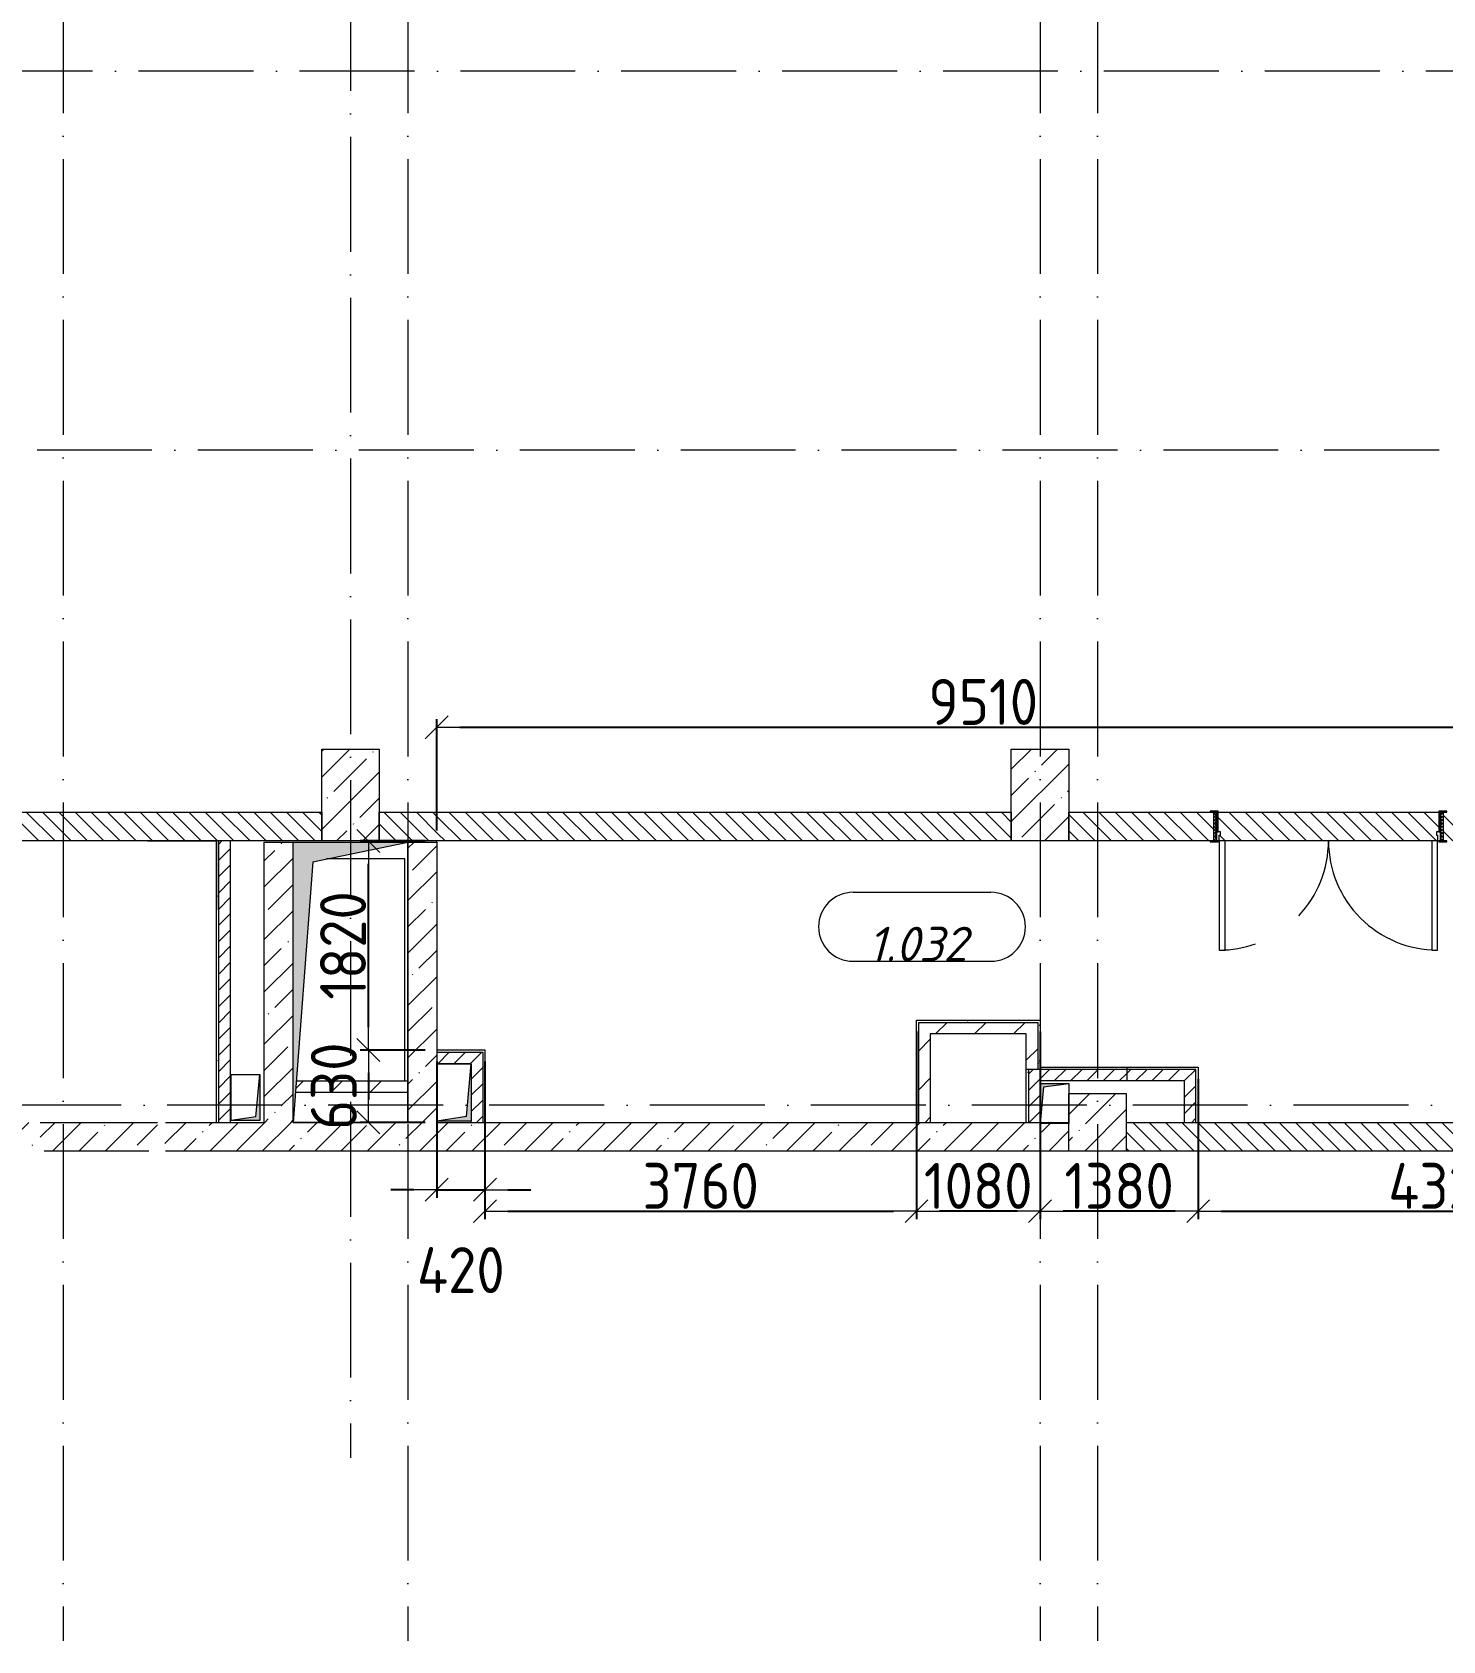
# Model space of a CAD drawing. Header units: millimetres. Extents: x 209 to 1046824, y -248937 to 510758.
# Drawn here: x 573993 to 586268, y 67210 to 81213 of the extents above; entities that cross this region are included whole.
import ezdxf

# ---------------------------------------------------------------- set-up
doc = ezdxf.new("R2010")
doc.units = ezdxf.units.MM
doc.linetypes.add('50_200_ШТРИХ_1Т_ш5_п1_п1_', pattern=[1400, 1000, -200, 0, -200])
doc.linetypes.add('IMPORT-Разомкнутая', pattern=[211666.660309, 126999.998093, -84666.662216])
for name, color, linetype, lineweight, true_color in [('A-AREA-IDEN-1', 7, 'Continuous', 9, 0xaaaaaa), ('I-WALL-2', 7, 'Continuous', 5, 0xff7d7d), ('M-EQPM-1', 7, 'Continuous', 9, 0xaaaaaa), ('M-EQPM-2', 7, 'Continuous', 9, 0xe2e2e2), ('Оси-3', 7, '50_200_ШТРИХ_1Т_ш5_п1_п1_', 9, 0xaaaaaa)]:
    doc.layers.add(name, color=color, linetype=linetype, lineweight=lineweight, true_color=true_color)
for name, color, linetype, lineweight in [('A-CLNG', 7, 'Continuous', 9), ('A-DETL-1', 7, 'IMPORT-Разомкнутая', 5), ('A-DETL-5', 7, '50_200_ШТРИХ_1Т_ш5_п1_п1_', 5), ('A-DOOR', 7, 'Continuous', 9), ('A-DOOR-1', 7, 'Continuous', 5), ('A-DOOR-FRAM', 7, 'Continuous', 9), ('A-DOOR-FRAM-1', 7, 'Continuous', 5), ('A-FLOR', 7, 'Continuous', 9), ('A-WALL', 7, 'Continuous', 5), ('A-WALL-FNSH-1', 7, 'Continuous', 5), ('I-WALL', 7, 'Continuous', 5), ('S-COLS', 7, 'Continuous', 9), ('S-COLS-1', 7, 'Continuous', 5), ('Размеры', 7, 'Continuous', 15)]:
    doc.layers.add(name, color=color, linetype=linetype, lineweight=lineweight)
doc.styles.add('ISOCPEUR_I', font='isocpeui.ttf', dxfattribs={"height": 300})
doc.styles.add('СПДС', font='isocpeur.ttf', dxfattribs={"width": 0.9})
doc.dimstyles.new('Больше Размера А3', dxfattribs={"dimtxt": 400, "dimasz": 200, "dimexe": 70, "dimexo": 100, "dimgap": 20, "dimtad": 1, "dimdec": 0, "dimrnd": 10, "dimzin": 0, "dimdsep": 46, "dimtxsty": 'СПДС', "dimblk": 'ARROWHEAD_6', "dimcen": 1, "dimclrd": 256, "dimclre": 256, "dimclrt": 256, "dimazin": 0, "dimtfac": 1, "dimtdec": 0, "dimtmove": 2, "dimatfit": 3, "dimfxl": 1, "dimtolj": 1, "dimtzin": 0, "dimarcsym": 0})
pattern_1 = [(45, (519762.86, 4292.3), (-228.0985, 228.0985), []), (45, (519990.96, 4292.3), (-228.0985, 228.0985), [403.225, -80.645, 6.706, -73.939])]
pattern_2 = [(135, (519762.86, 4292.29), (-70.71068, -70.71068), [])]
pattern_3 = [(45, (519762.86, 4292.29), (-70.71068, 70.71068), [])]
pattern_4 = [(0, (519762.86, 4292.29), (406.4, 101.6), [6.706, -298.094, 6.706, -298.094, -1625.6]), (0, (519762.86, 4292.29), (406.4, 101.6), [-609.6, 6.706, -602.894, 6.706, -298.094, -711.2]), (0, (519762.86, 4292.29), (406.4, 101.6), [-1524, 6.706, -196.494, 6.706, -501.294]), (120, (519915.26, 4343.09), (-291.18818, 301.15272), [6.706, -298.094, 6.706, -298.094, -1625.6]), (120, (519915.26, 4343.09), (-291.18818, 301.15272), [-609.6, 6.706, -602.894, 6.706, -298.094, -711.2]), (120, (519915.26, 4343.09), (-291.18818, 301.15272), [-1524, 6.706, -196.494, 6.706, -501.294]), (240, (519966.06, 4546.29), (-115.21182, -402.75272), [6.706, -298.094, 6.706, -298.094, -1625.6]), (240, (519966.06, 4546.29), (-115.21182, -402.75272), [-609.6, 6.706, -602.894, 6.706, -298.094, -711.2]), (240, (519966.06, 4546.29), (-115.21182, -402.75272), [-1524, 6.706, -196.494, 6.706, -501.294])]
pattern_5 = [(45, (519762.86, 4292.29), (-169.7056, 169.7056), [])]

# ---------------------------------------------------------------- blocks, each defined once
blk = doc.blocks.new('110_Дверь_СКБ_2Ст - СОШ_Д-22_1_Дв_2000x2100h_Физкультурный зал_ Зал для хореографии_ Снарядная_ Инвентарная_EI30-25959547-АИ_План потолка_1 этаж')
at = {"layer": 'A-DOOR-FRAM-1'}
h = blk.add_hatch(dxfattribs=at)
h.set_pattern_fill('FP_109', color=256, style=0, pattern_type=2)
h.set_pattern_definition([(45, (-821.384, 189.685), (-14.1421, 14.1421), []), (135, (-821.384, 189.685), (-14.1421, -14.1421), [])])
h.paths.add_polyline_path([(-987.5, 125), (-987.5, -125), (-962.5, -125), (-962.5, 125)])
h = blk.add_hatch(dxfattribs=at)
h.set_pattern_fill('FP_110', color=256, style=0, pattern_type=2)
h.set_pattern_definition([(135, (1301.41, 189.685), (-14.1421, -14.1421), []), (225, (1301.41, 189.685), (14.1421, -14.1421), [])])
h.paths.add_polyline_path([(987.5, 125), (987.5, -125), (1012.5, -125), (1012.5, 125)])
at = {"layer": 'A-DOOR'}
for p, q in [((-937.5, 1075), (-937.5, 125)), ((-887.5, 1075), (-937.5, 1075)), ((-887.5, 125), (-887.5, 1075)), ((962.5, 1075), (912.5, 1075)), ((912.5, 1075), (912.5, 125)), ((962.5, 125), (962.5, 1075)), ((-937.5, 125), (-887.5, 125)), ((912.5, 125), (962.5, 125))]:
    blk.add_line(p, q, dxfattribs=at)
at = {"layer": 'A-DOOR-1'}
for centre, start, end in [((-937.5, 125), 360, 90), ((962.5, 125), 90, 109.43525), ((962.5, 125), 136.72696, 180)]:
    blk.add_arc(centre, 950, start, end, dxfattribs=at)
at = {"layer": 'A-DOOR-FRAM'}
for p, q in [((-947.5, 133), (-1017.5, 133)), ((-1017.5, 133), (-1017.5, 125)), ((-1017.5, 125), (-947.5, 125)), ((-962.5, 125), (-987.5, 125)), ((-987.5, 125), (-987.5, -125)), ((-937.5, 125), (-962.5, 125)), ((-962.5, 125), (-962.5, 45)), ((-962.5, -125), (-962.5, 125)), ((-962.5, 45), (-927.5, 45)), ((-947.5, 45), (-962.5, 45)), ((-962.5, 45), (-962.5, -125)), ((-947.5, 125), (-947.5, 133)), ((-947.5, -125), (-947.5, 45)), ((-937.5, 75), (-937.5, 125)), ((-927.5, 75), (-937.5, 75)), ((-927.5, 45), (-927.5, 75)), ((962.5, 75), (952.5, 75)), ((952.5, 75), (952.5, 45)), ((952.5, 45), (987.5, 45)), ((962.5, 125), (962.5, 75)), ((987.5, 125), (962.5, 125)), ((1042.5, 133), (972.5, 133)), ((972.5, 133), (972.5, 125)), ((972.5, 125), (1042.5, 125)), ((987.5, 45), (972.5, 45)), ((972.5, 45), (972.5, -125)), ((987.5, 45), (987.5, 125)), ((1012.5, 125), (987.5, 125)), ((987.5, 125), (987.5, -125)), ((987.5, -125), (987.5, 45)), ((1012.5, -125), (1012.5, 125)), ((1042.5, 125), (1042.5, 133)), ((-947.5, -125), (-1017.5, -125)), ((-1017.5, -125), (-1017.5, -133)), ((-1017.5, -133), (-947.5, -133)), ((-987.5, -125), (-962.5, -125)), ((-962.5, -125), (-947.5, -125)), ((-947.5, -133), (-947.5, -125)), ((1042.5, -125), (972.5, -125)), ((972.5, -125), (972.5, -133)), ((972.5, -125), (987.5, -125)), ((972.5, -133), (1042.5, -133)), ((987.5, -125), (1012.5, -125)), ((1042.5, -133), (1042.5, -125))]:
    blk.add_line(p, q, dxfattribs=at)
blk = doc.blocks.new('Канал вертикальный прямоугольный - Шахта - значок проема-25054684-АИ_План потолка_1 этаж')
at = {"layer": 'M-EQPM-2'}
blk.add_hatch(color=256, dxfattribs=at).paths.add_polyline_path([(-500, -1220), (-328, 1048), (500, 1220), (-500, 1220), (-500, -920)])
at = {"layer": 'M-EQPM-1'}
for p, q in [((-500, -1220), (-500, 1220)), ((-500, 1220), (500, 1220)), ((-328, 1048), (500, 1220)), ((500, 1220), (500, -1220)), ((-328, 1048), (-500, -1220)), ((500, -1220), (-500, -1220))]:
    blk.add_line(p, q, dxfattribs=at)
blk = doc.blocks.new('BSC_Колонна _Прямоугольная - 500х500-V297-АИ_План потолка_1 этаж')
at = {"layer": 'S-COLS-1'}
h = blk.add_hatch(dxfattribs=at)
h.set_pattern_fill('FP_188', color=256, style=0, pattern_type=2)
h.set_pattern_definition([(45, (-63500, -67431.04), (-228.0985, 228.0985), []), (45, (-63271.9, -67431.04), (-228.0985, 228.0985), [403.225, -80.645, 6.706, -73.939])])
h.paths.add_polyline_path([(250, -250), (250, 250), (-250, 250), (-250, -250)])
for p, q in [((-250, 250), (250, 250)), ((-250, -250), (-250, 250)), ((250, 250), (250, -250)), ((250, -250), (-250, -250))]:
    blk.add_line(p, q, dxfattribs=at)
blk = doc.blocks.new('Канал вертикальный прямоугольный - Шахта - значок проема-24087344-АИ_План потолка_1 этаж')
at = {"layer": 'M-EQPM-2'}
blk.add_hatch(color=256, dxfattribs=at).paths.add_polyline_path([(-150, 250), (-150, -250), (-110, 210), (150, 250), (-110, 250)])
at = {"layer": 'M-EQPM-1'}
for p, q in [((-150, -250), (-150, 250)), ((-150, 250), (150, 250)), ((-110, 210), (-150, -250)), ((-110, 210), (150, 250)), ((150, 250), (150, -250)), ((150, -250), (-150, -250))]:
    blk.add_line(p, q, dxfattribs=at)
blk = doc.blocks.new('Канал вертикальный прямоугольный - Шахта - значок проема-24087384-АИ_План потолка_1 этаж')
at = {"layer": 'M-EQPM-2'}
blk.add_hatch(color=256, dxfattribs=at).paths.add_polyline_path([(-125, -175), (-95, 145), (125, 175), (-125, 175), (-125, -165)])
at = {"layer": 'M-EQPM-1'}
for p, q in [((-125, -175), (-125, 175)), ((-125, 175), (125, 175)), ((-95, 145), (-125, -175)), ((-95, 145), (125, 175)), ((125, 175), (125, -175)), ((125, -175), (-125, -175))]:
    blk.add_line(p, q, dxfattribs=at)
blk = doc.blocks.new('Канал вертикальный прямоугольный - Шахта - значок проема-24087386-АИ_План потолка_1 этаж')
at = {"layer": 'M-EQPM-2'}
blk.add_hatch(color=256, dxfattribs=at).paths.add_polyline_path([(-125, 200), (-125, -200), (-92.5, 167.5), (125, 200), (-92.5, 200)])
at = {"layer": 'M-EQPM-1'}
for p, q in [((-125, -200), (-125, 200)), ((-125, 200), (125, 200)), ((-92.5, 167.5), (-125, -200)), ((-92.5, 167.5), (125, 200)), ((125, 200), (125, -200)), ((125, -200), (-125, -200))]:
    blk.add_line(p, q, dxfattribs=at)
blk = doc.blocks.new('AAR_СКБ_Марка_помещения_1_5 ммп - Номер-27962133-АИ_План потолка_1 этаж')
at = {"layer": 'A-AREA-IDEN-1'}
for p, q in [((-2.987, 3), (3.013, 3)), ((-2.987, 0), (3.013, 0))]:
    blk.add_line(p, q, dxfattribs=at)
for centre, start, end in [((-2.987, 1.5), 90, 270), ((3.013, 1.5), 270, 90)]:
    blk.add_arc(centre, 1.5, start, end, dxfattribs=at)
blk = doc.blocks.new('ARROWHEAD_6')
at = {"color": 0, "linetype": 'Continuous'}
for p, q in [((0, 0), (-1, 0)), ((-0.5, -0.5), (0.5, 0.5))]:
    blk.add_line(p, q, dxfattribs=at)
blk = doc.blocks.new('*D2305')
at = {"layer": 'Defpoints', "color": 0, "lineweight": 30, "transparency": 16777216}
for p in [(587025, 75163), (577513, 74163), (587025, 74173)]:
    blk.add_point(p, dxfattribs=at)
at = {"layer": 'Размеры', "lineweight": -2, "transparency": 16777216}
for p, q in [((577513, 74263), (577513, 75233)), ((587025, 74273), (587025, 75233)), ((577713, 75163), (586825, 75163))]:
    blk.add_line(p, q, dxfattribs=at)
at = {"layer": 'Размеры', "lineweight": -2, "transparency": 16777216, "xscale": 200, "yscale": 200, "zscale": 200, "rotation": 180}
blk.add_blockref('ARROWHEAD_6', (577513, 75163), dxfattribs=at)
at = {"layer": 'Размеры', "lineweight": -2, "transparency": 16777216, "xscale": 200, "yscale": 200, "zscale": 200}
blk.add_blockref('ARROWHEAD_6', (587025, 75163), dxfattribs=at)
at = {"layer": 'Размеры', "transparency": 16777216, "insert": (582269, 75383), "char_height": 400, "attachment_point": 5, "style": 'СПДС'}
blk.add_mtext('\\A1;9510', dxfattribs=at)
blk = doc.blocks.new('*D2308')
at = {"layer": 'Defpoints', "color": 0, "lineweight": 30, "transparency": 16777216}
for p in [(576918, 74173), (577513, 74173), (577513, 72353)]:
    blk.add_point(p, dxfattribs=at)
at = {"layer": 'Размеры', "lineweight": -2, "transparency": 16777216}
for p, q in [((577413, 74173), (576848, 74173)), ((576918, 72553), (576918, 73973)), ((577413, 72353), (576848, 72353))]:
    blk.add_line(p, q, dxfattribs=at)
at = {"layer": 'Размеры', "lineweight": -2, "transparency": 16777216, "xscale": 200, "yscale": 200, "zscale": 200}
for p, rotation in [((576918, 74173), 90), ((576918, 72353), 270)]:
    blk.add_blockref('ARROWHEAD_6', p, dxfattribs=dict(at, rotation=rotation))
at = {"layer": 'Размеры', "transparency": 16777216, "insert": (576698, 73263), "char_height": 400, "attachment_point": 5, "rotation": 90, "style": 'СПДС'}
blk.add_mtext('\\A1;1820', dxfattribs=at)
blk = doc.blocks.new('*D2309')
at = {"layer": 'Defpoints', "color": 0, "lineweight": 30, "transparency": 16777216}
for p in [(577513, 72353), (577933, 72353), (577933, 71137)]:
    blk.add_point(p, dxfattribs=at)
at = {"layer": 'Размеры', "lineweight": -2, "transparency": 16777216}
for p, q in [((577513, 72253), (577513, 71067)), ((577933, 72253), (577933, 71067)), ((577313, 71137), (577113, 71137)), ((577513, 71137), (577933, 71137)), ((578133, 71137), (578333, 71137))]:
    blk.add_line(p, q, dxfattribs=at)
at = {"layer": 'Размеры', "lineweight": -2, "transparency": 16777216, "xscale": 200, "yscale": 200, "zscale": 200}
blk.add_blockref('ARROWHEAD_6', (577513, 71137), dxfattribs=at)
at = {"layer": 'Размеры', "lineweight": -2, "transparency": 16777216, "xscale": 200, "yscale": 200, "zscale": 200, "rotation": 180}
blk.add_blockref('ARROWHEAD_6', (577933, 71137), dxfattribs=at)
at = {"layer": 'Размеры', "transparency": 16777216, "insert": (577723, 70437), "char_height": 400, "attachment_point": 5, "style": 'СПДС'}
blk.add_mtext('\\A1;420', dxfattribs=at)
blk = doc.blocks.new('*D2310')
at = {"layer": 'Defpoints', "color": 0, "lineweight": 30, "transparency": 16777216}
for p in [(581688, 72613), (577933, 72353), (581688, 70950)]:
    blk.add_point(p, dxfattribs=at)
at = {"layer": 'Размеры', "lineweight": -2, "transparency": 16777216}
for p, q in [((581688, 72513), (581688, 70880)), ((577933, 72253), (577933, 70880)), ((578133, 70950), (581488, 70950))]:
    blk.add_line(p, q, dxfattribs=at)
at = {"layer": 'Размеры', "lineweight": -2, "transparency": 16777216, "xscale": 200, "yscale": 200, "zscale": 200, "rotation": 180}
blk.add_blockref('ARROWHEAD_6', (577933, 70950), dxfattribs=at)
at = {"layer": 'Размеры', "lineweight": -2, "transparency": 16777216, "xscale": 200, "yscale": 200, "zscale": 200}
blk.add_blockref('ARROWHEAD_6', (581688, 70950), dxfattribs=at)
at = {"layer": 'Размеры', "transparency": 16777216, "insert": (579810, 71170), "char_height": 400, "attachment_point": 5, "style": 'СПДС'}
blk.add_mtext('\\A1;3760', dxfattribs=at)
blk = doc.blocks.new('*D2311')
at = {"layer": 'Defpoints', "color": 0, "lineweight": 30, "transparency": 16777216}
for p in [(581688, 72613), (582763, 72613), (581688, 70950)]:
    blk.add_point(p, dxfattribs=at)
at = {"layer": 'Размеры', "lineweight": -2, "transparency": 16777216}
for p, q in [((581688, 72513), (581688, 70880)), ((582763, 72513), (582763, 70880)), ((582563, 70950), (581888, 70950))]:
    blk.add_line(p, q, dxfattribs=at)
at = {"layer": 'Размеры', "lineweight": -2, "transparency": 16777216, "xscale": 200, "yscale": 200, "zscale": 200, "rotation": 180}
blk.add_blockref('ARROWHEAD_6', (581688, 70950), dxfattribs=at)
at = {"layer": 'Размеры', "lineweight": -2, "transparency": 16777216, "xscale": 200, "yscale": 200, "zscale": 200}
blk.add_blockref('ARROWHEAD_6', (582763, 70950), dxfattribs=at)
at = {"layer": 'Размеры', "transparency": 16777216, "insert": (582225, 71170), "char_height": 400, "attachment_point": 5, "style": 'СПДС'}
blk.add_mtext('\\A1;1080', dxfattribs=at)
blk = doc.blocks.new('*D2312')
at = {"layer": 'Defpoints', "color": 0, "lineweight": 30, "transparency": 16777216}
for p in [(582763, 72203), (584139, 72203), (582763, 70950)]:
    blk.add_point(p, dxfattribs=at)
at = {"layer": 'Размеры', "lineweight": -2, "transparency": 16777216}
for p, q in [((582763, 72103), (582763, 70880)), ((584139, 72103), (584139, 70880)), ((583939, 70950), (582963, 70950))]:
    blk.add_line(p, q, dxfattribs=at)
at = {"layer": 'Размеры', "lineweight": -2, "transparency": 16777216, "xscale": 200, "yscale": 200, "zscale": 200, "rotation": 180}
blk.add_blockref('ARROWHEAD_6', (582763, 70950), dxfattribs=at)
at = {"layer": 'Размеры', "lineweight": -2, "transparency": 16777216, "xscale": 200, "yscale": 200, "zscale": 200}
blk.add_blockref('ARROWHEAD_6', (584139, 70950), dxfattribs=at)
at = {"layer": 'Размеры', "transparency": 16777216, "insert": (583451, 71170), "char_height": 400, "attachment_point": 5, "style": 'СПДС'}
blk.add_mtext('\\A1;1380', dxfattribs=at)
blk = doc.blocks.new('*D2313')
at = {"layer": 'Defpoints', "color": 0, "lineweight": 30, "transparency": 16777216}
for p in [(584139, 71723), (588463, 71723), (588463, 70950)]:
    blk.add_point(p, dxfattribs=at)
at = {"layer": 'Размеры', "lineweight": -2, "transparency": 16777216}
for p, q in [((584139, 71623), (584139, 70880)), ((588463, 71623), (588463, 70880)), ((584339, 70950), (588263, 70950))]:
    blk.add_line(p, q, dxfattribs=at)
at = {"layer": 'Размеры', "lineweight": -2, "transparency": 16777216, "xscale": 200, "yscale": 200, "zscale": 200, "rotation": 180}
blk.add_blockref('ARROWHEAD_6', (584139, 70950), dxfattribs=at)
at = {"layer": 'Размеры', "lineweight": -2, "transparency": 16777216, "xscale": 200, "yscale": 200, "zscale": 200}
blk.add_blockref('ARROWHEAD_6', (588463, 70950), dxfattribs=at)
at = {"layer": 'Размеры', "transparency": 16777216, "insert": (586301, 71170), "char_height": 400, "attachment_point": 5, "style": 'СПДС'}
blk.add_mtext('\\A1;4320', dxfattribs=at)
blk = doc.blocks.new('*D2316')
at = {"layer": 'Defpoints', "color": 0, "lineweight": 30, "transparency": 16777216}
for p in [(577513, 72353), (576918, 71723), (577513, 71723)]:
    blk.add_point(p, dxfattribs=at)
at = {"layer": 'Размеры', "lineweight": -2, "transparency": 16777216}
for p, q in [((577413, 72353), (576848, 72353)), ((576918, 72153), (576918, 71923)), ((577413, 71723), (576848, 71723))]:
    blk.add_line(p, q, dxfattribs=at)
at = {"layer": 'Размеры', "lineweight": -2, "transparency": 16777216, "xscale": 200, "yscale": 200, "zscale": 200}
for p, rotation in [((576918, 72353), 90), ((576918, 71723), 270)]:
    blk.add_blockref('ARROWHEAD_6', p, dxfattribs=dict(at, rotation=rotation))
at = {"layer": 'Размеры', "transparency": 16777216, "insert": (576618, 72038), "char_height": 400, "attachment_point": 5, "rotation": 90, "style": 'СПДС'}
blk.add_mtext('\\A1;630', dxfattribs=at)

msp = doc.modelspace()

# ---------------------------------------------------------------- hatches: boundary and pattern name
at = {"layer": 'A-WALL'}
h = msp.add_hatch(dxfattribs=at)
h.set_pattern_fill('FP_1', color=256, style=0, pattern_type=2)
h.set_pattern_definition(pattern_1)
h.paths.add_polyline_path([(576012.9, 71723.3), (576262.9, 71723.3), (576262.9, 74163.3), (576012.9, 74163.3), (576012.9, 72025.7)])
h = msp.add_hatch(dxfattribs=at)
h.set_pattern_fill('FP_1', color=256, style=0, pattern_type=2)
h.set_pattern_definition(pattern_1)
h.paths.add_polyline_path([(577511.6, 71723.3), (577512.9, 71723.3), (577512.9, 74163.3), (577262.9, 74163.3), (577262.9, 71723.3), (577387.9, 71723.3)])
h = msp.add_hatch(dxfattribs=at)
h.set_pattern_fill('FP_1', color=256, style=0, pattern_type=2)
h.set_pattern_definition(pattern_1)
h.paths.add_polyline_path([(577387.9, 71473.3), (577387.9, 71723.3), (575147.7, 71723.3), (575147.7, 71473.3), (577068.3, 71473.3)])
h.paths.add_polyline_path([(569962.9, 71473.3), (573997.7, 71473.3), (573997.7, 71723.3), (569962.9, 71723.3), (569962.9, 71573.3)])
h.paths.add_polyline_path([(574107.7, 71473.3), (575047.7, 71473.3), (575047.7, 71513.3), (575037.7, 71513.3), (575037.7, 71553.3), (575082.7, 71553.3), (575082.7, 71723.3), (574062.7, 71723.3), (574062.7, 71553.3), (574107.7, 71553.3), (574107.7, 71513.3), (574097.7, 71513.3), (574097.7, 71473.3)])
h = msp.add_hatch(dxfattribs=at)
h.set_pattern_fill('FP_1', color=256, style=0, pattern_type=2)
h.set_pattern_definition(pattern_1)
h.paths.add_polyline_path([(578485.9, 71473.3), (583012.9, 71473.3), (583012.9, 71723.3), (582763.8, 71722.4), (582762.9, 71723.3), (577387.9, 71723.3), (577387.9, 71473.3), (577950.3, 71473.3)])
at = {"layer": 'I-WALL'}
h = msp.add_hatch(dxfattribs=at)
h.set_pattern_fill('FP_2', color=256, style=0, pattern_type=2)
h.set_pattern_definition(pattern_2)
h.paths.add_polyline_path([(577234.8, 74173), (577522.9, 74173), (577522.9, 74423), (577012.9, 74423), (577012.9, 74173), (577068.3, 74173)])
h.paths.add_polyline_path([(573835.2, 74173), (576512.9, 74173), (576512.9, 74423), (570762.9, 74423), (570762.9, 74173), (573097.7, 74173)])
h = msp.add_hatch(dxfattribs=at)
h.set_pattern_fill('FP_2', color=256, style=0, pattern_type=2)
h.set_pattern_definition(pattern_2)
h.paths.add_polyline_path([(583777.1, 74173), (584272.9, 74173), (584272.9, 74423), (583012.9, 74423), (583012.9, 74173), (583398.9, 74173)])
h.paths.add_polyline_path([(577932.9, 74173), (582512.9, 74173), (582512.9, 74423), (577522.9, 74423), (577522.9, 74173)])
h.paths.add_polyline_path([(591243.7, 74173), (591487.9, 74173), (591487.9, 74423), (588962.9, 74423), (588962.9, 74173), (591237.9, 74173)])
h.paths.add_polyline_path([(587424.6, 74173), (588462.9, 74173), (588462.9, 74423), (586272.9, 74423), (586272.9, 74173), (587324.6, 74173)])
h.paths.add_polyline_path([(584322.9, 74173), (586222.9, 74173), (586222.9, 74223), (586212.9, 74223), (586212.9, 74253), (586232.9, 74253), (586232.9, 74423), (584312.9, 74423), (584312.9, 74253), (584332.9, 74253), (584332.9, 74223), (584322.9, 74223), (584322.9, 74186.1)])
h = msp.add_hatch(dxfattribs=at)
h.set_pattern_fill('FP_4', color=256, style=0, pattern_type=2)
h.set_pattern_definition(pattern_3)
h.paths.add_polyline_path([(575715.8, 71723.3), (575715.8, 74173), (575615.8, 74173), (575615.8, 71723.3)])
h = msp.add_hatch(dxfattribs=at)
h.set_pattern_fill('FP_5', color=256, style=0, pattern_type=2)
h.set_pattern_definition(pattern_5)
h.paths.add_polyline_path([(581807.9, 71723.3), (581807.9, 72593.3), (581707.9, 72593.3), (581707.9, 71723.3)])
h = msp.add_hatch(dxfattribs=at)
h.set_pattern_fill('FP_5', color=256, style=0, pattern_type=2)
h.set_pattern_definition(pattern_5)
h.paths.add_polyline_path([(582642.9, 72493.3), (582642.9, 72593.3), (581807.9, 72593.3), (581807.9, 72493.3)])
h = msp.add_hatch(dxfattribs=at)
h.set_pattern_fill('FP_5', color=256, style=0, pattern_type=2)
h.set_pattern_definition(pattern_5)
h.paths.add_polyline_path([(582642.9, 72183.3), (582742.9, 72183.3), (582742.9, 72593.3), (582642.9, 72593.3), (582642.9, 72203.3)])
h = msp.add_hatch(dxfattribs=at)
h.set_pattern_fill('FP_4', color=256, style=0, pattern_type=2)
h.set_pattern_definition(pattern_3)
h.paths.add_polyline_path([(577772.9, 72233.3), (577912.9, 72233.3), (577912.9, 72333.3), (577512.9, 72333.3), (577512.9, 72233.3), (577529.4, 72233.3)])
h = msp.add_hatch(dxfattribs=at)
h.set_pattern_fill('FP_4', color=256, style=0, pattern_type=2)
h.set_pattern_definition(pattern_3)
h.paths.add_polyline_path([(577912.9, 71723.3), (577912.9, 72233.3), (577812.9, 72233.3), (577812.9, 71723.3)])
h = msp.add_hatch(dxfattribs=at)
h.set_pattern_fill('FP_4', color=256, style=0, pattern_type=2)
h.set_pattern_definition(pattern_3)
h.paths.add_polyline_path([(582742.9, 72083.3), (583518.9, 72083.3), (583518.9, 72183.3), (582662.9, 72183.3), (582662.9, 72083.3), (582738.5, 72083.3)])
h = msp.add_hatch(dxfattribs=at)
h.set_pattern_fill('FP_4', color=256, style=0, pattern_type=2)
h.set_pattern_definition(pattern_3)
h.paths.add_polyline_path([(583518.9, 72083.3), (584118.9, 72083.3), (584118.9, 72183.3), (583518.9, 72183.3)])
h = msp.add_hatch(dxfattribs=at)
h.set_pattern_fill('FP_5', color=256, style=0, pattern_type=2)
h.set_pattern_definition(pattern_5)
h.paths.add_polyline_path([(577262.9, 71983.3), (577262.9, 72083.3), (576290.2, 72083.3), (576282.6, 71983.3), (577068.3, 71983.3)])
h = msp.add_hatch(dxfattribs=at)
h.set_pattern_fill('FP_4', color=256, style=0, pattern_type=2)
h.set_pattern_definition(pattern_3)
h.paths.add_polyline_path([(582662.9, 71723.3), (582762.9, 71723.3), (582762.9, 72083.3), (582662.9, 72083.3), (582662.9, 71780)])
h = msp.add_hatch(dxfattribs=at)
h.set_pattern_fill('FP_4', color=256, style=0, pattern_type=2)
h.set_pattern_definition(pattern_3)
h.paths.add_polyline_path([(584118.9, 71723.3), (584118.9, 72083.3), (584018.9, 72083.3), (584018.9, 71723.3)])
h = msp.add_hatch(dxfattribs=at)
h.set_pattern_fill('FP_2', color=256, style=0, pattern_type=2)
h.set_pattern_definition(pattern_2)
h.paths.add_polyline_path([(588462.9, 71473.3), (588462.6, 71723.3), (583512.9, 71723), (583512.9, 71473.3), (587004.6, 71473.3)])
h.paths.add_polyline_path([(591237.9, 71473.3), (591237.9, 71723.3), (588962.9, 71723.3), (588962.9, 71473.3)])
at = {"layer": 'I-WALL-2'}
h = msp.add_hatch(dxfattribs=at)
h.set_pattern_fill('FP_3', color=256, style=0, pattern_type=2)
h.set_pattern_definition(pattern_4)
h.paths.add_polyline_path([(575615.8, 71723.3), (575615.8, 74173), (575595.8, 74173), (575595.8, 71723.3)])
h = msp.add_hatch(dxfattribs=at)
h.set_pattern_fill('FP_3', color=256, style=0, pattern_type=2)
h.set_pattern_definition(pattern_4)
h.paths.add_polyline_path([(581707.9, 71723.3), (581707.9, 72613.3), (581687.9, 72613.3), (581687.9, 71723.3)])
h = msp.add_hatch(dxfattribs=at)
h.set_pattern_fill('FP_3', color=256, style=0, pattern_type=2)
h.set_pattern_definition(pattern_4)
h.paths.add_polyline_path([(582642.9, 72593.3), (582742.9, 72593.3), (582741.8, 72613.3), (581707.9, 72613.3), (581707.9, 72593.3), (581807.9, 72593.3)])
h = msp.add_hatch(dxfattribs=at)
h.set_pattern_fill('FP_3', color=256, style=0, pattern_type=2)
h.set_pattern_definition(pattern_4)
h.paths.add_polyline_path([(582762.9, 72203.3), (582762.9, 72613.3), (582742.9, 72613.3), (582742.9, 72203.3)])
h = msp.add_hatch(dxfattribs=at)
h.set_pattern_fill('FP_3', color=256, style=0, pattern_type=2)
h.set_pattern_definition(pattern_4)
h.paths.add_polyline_path([(577612.9, 72333.3), (577932.9, 72333.3), (577932.9, 72353.3), (577512.9, 72353.3), (577512.9, 72333.3), (577515.6, 72333.3)])
h = msp.add_hatch(dxfattribs=at)
h.set_pattern_fill('FP_3', color=256, style=0, pattern_type=2)
h.set_pattern_definition(pattern_4)
h.paths.add_polyline_path([(577932.9, 71723.3), (577932.9, 72333.3), (577912.9, 72333.3), (577912.9, 71723.3)])
h = msp.add_hatch(dxfattribs=at)
h.set_pattern_fill('FP_3', color=256, style=0, pattern_type=2)
h.set_pattern_definition(pattern_4)
h.paths.add_polyline_path([(582662.9, 71723.3), (582662.9, 72183.3), (582642.9, 72183.3), (582642.9, 71723.3)])
h = msp.add_hatch(dxfattribs=at)
h.set_pattern_fill('FP_3', color=256, style=0, pattern_type=2)
h.set_pattern_definition(pattern_4)
h.paths.add_polyline_path([(582762.9, 72183.3), (583518.9, 72183.3), (583518.9, 72203.3), (582742.9, 72203.3), (582742.9, 72183.3), (582749.8, 72183.3)])
at = {"layer": 'S-COLS-1'}
h = msp.add_hatch(dxfattribs=at)
h.set_pattern_fill('FP_1', color=256, style=0, pattern_type=2)
h.set_pattern_definition(pattern_1)
h.paths.add_polyline_path([(576512.9, 74173), (577012.9, 74173), (577012.9, 74973), (576512.9, 74973), (576512.9, 74423)])
h = msp.add_hatch(dxfattribs=at)
h.set_pattern_fill('FP_1', color=256, style=0, pattern_type=2)
h.set_pattern_definition(pattern_1)
h.paths.add_polyline_path([(582738.5, 74173), (583012.9, 74173), (583012.9, 74973), (582512.9, 74973), (582512.9, 74173)])

# ---------------------------------------------------------------- linework, layer by layer
at = {"layer": 'A-CLNG'}
msp.add_line((577512.9, 74163.3), (577512.9, 74173), dxfattribs=at)
at = {"layer": 'A-DETL-1'}
for p, q in [((575595.8, 74173), (574995.8, 74173)), ((575595.8, 73573), (575595.8, 74173))]:
    msp.add_line(p, q, dxfattribs=at)
at = {"layer": 'A-DETL-5'}
for p, q in [((574995.8, 74173), (575595.8, 74173)), ((575595.8, 74173), (575595.8, 73573))]:
    msp.add_line(p, q, dxfattribs=at)
at = {"layer": 'A-FLOR'}
for p, q in [((577234.8, 74016.3), (576554.8, 74016.3)), ((577234.8, 72083.3), (577234.8, 74016.3))]:
    msp.add_line(p, q, dxfattribs=at)
at = {"layer": 'A-WALL'}
for p, q in [((570762.9, 74423), (576512.9, 74423)), ((576512.9, 74423), (576512.9, 74173)), ((577012.9, 74173), (577012.9, 74423)), ((577012.9, 74423), (582512.9, 74423)), ((582512.9, 74423), (582512.9, 74173)), ((583012.9, 74423), (584242.9, 74423)), ((583012.9, 74173), (583012.9, 74423)), ((584312.9, 74423), (586232.9, 74423)), ((576512.9, 74173), (570762.9, 74173)), ((575615.8, 71723.3), (575615.8, 74173)), ((576012.9, 71723.3), (576012.9, 74163.3)), ((576012.9, 74163.3), (576262.9, 74163.3)), ((582512.9, 74173), (577012.9, 74173)), ((577262.9, 71723.3), (577262.9, 74163.3)), ((577262.9, 74163.3), (577512.9, 74163.3)), ((577512.9, 74163.3), (577512.9, 71723.3)), ((584242.9, 74173), (583012.9, 74173)), ((586172.9, 74173), (584372.9, 74173)), ((581707.9, 71723.3), (581707.9, 72593.3)), ((581707.9, 72593.3), (582742.9, 72593.3)), ((582742.9, 72593.3), (582742.9, 72183.3)), ((577512.9, 72333.3), (577912.9, 72333.3)), ((577912.9, 72333.3), (577912.9, 71723.3)), ((584118.9, 72183.3), (582642.9, 72183.3)), ((582662.9, 72183.3), (582662.9, 71723.3)), ((584118.9, 71723.3), (584118.9, 72183.3)), ((574062.7, 71723.3), (575082.7, 71723.3)), ((575152.7, 71723.3), (576012.9, 71723.3)), ((576262.9, 71723.3), (577262.9, 71723.3)), ((577512.9, 71723.3), (582762.9, 71723.3)), ((582763.8, 71723.3), (583012.9, 71723.3)), ((583512.9, 71723.3), (588462.9, 71723.3)), ((575007.7, 71473.3), (574097.7, 71473.3)), ((583012.9, 71473.3), (575152.7, 71473.3)), ((588462.9, 71473.3), (583512.9, 71473.3))]:
    msp.add_line(p, q, dxfattribs=at)
at = {"layer": 'A-WALL-FNSH-1'}
for p, q in [((575595.8, 71723.3), (575595.8, 74173)), ((575715.8, 74173), (575715.8, 71723.3)), ((581687.9, 71723.3), (581687.9, 72613.3)), ((581687.9, 72613.3), (582762.9, 72613.3)), ((582762.9, 72613.3), (582762.9, 72203.3)), ((581807.9, 72493.3), (581807.9, 71723.3)), ((582642.9, 72493.3), (581807.9, 72493.3)), ((582642.9, 71723.3), (582642.9, 72493.3)), ((577512.9, 72353.3), (577932.9, 72353.3)), ((577932.9, 72353.3), (577932.9, 71723.3)), ((577812.9, 72233.3), (577512.9, 72233.3)), ((582762.9, 72203.3), (584138.9, 72203.3)), ((583518.9, 72203.3), (583518.9, 72083.3)), ((584138.9, 72203.3), (584138.9, 71723.3)), ((577262.9, 71983.3), (576282.6, 71983.3)), ((576290.2, 72083.3), (577262.9, 72083.3)), ((584018.9, 72083.3), (582762.9, 72083.3)), ((582762.9, 72083.3), (582762.9, 72062.8)), ((584018.9, 71723.3), (584018.9, 72083.3)), ((577812.9, 71723.3), (577812.9, 71733.3))]:
    msp.add_line(p, q, dxfattribs=at)
at = {"layer": 'S-COLS'}
for p, q in [((576512.9, 74173), (576512.9, 74423)), ((577012.9, 74423), (577012.9, 74173)), ((582512.9, 74173), (582512.9, 74423)), ((583012.9, 74423), (583012.9, 74173))]:
    msp.add_line(p, q, dxfattribs=at)
at = {"layer": 'S-COLS-1'}
for p, q in [((576512.9, 74423), (576512.9, 74973)), ((576512.9, 74973), (577012.9, 74973)), ((577012.9, 74973), (577012.9, 74423)), ((582512.9, 74423), (582512.9, 74973)), ((582512.9, 74973), (583012.9, 74973)), ((583012.9, 74973), (583012.9, 74423)), ((577012.9, 74173), (576512.9, 74173)), ((583012.9, 74173), (582512.9, 74173))]:
    msp.add_line(p, q, dxfattribs=at)
at = {"layer": 'Оси-3'}
for p, q in [((576762.9, 92902.9), (576762.9, 68802.9)), ((574262.9, 91309.8), (574262.9, 67209.8)), ((577262.9, 91309.8), (577262.9, 67209.8)), ((582762.9, 91309.8), (582762.9, 67209.8)), ((583262.9, 91309.8), (583262.9, 67209.8)), ((596920, 80873.3), (569019.8, 80873.3)), ((598837.1, 77573.3), (569019.8, 77573.3)), ((597170, 71873.3), (569019.8, 71873.3))]:
    msp.add_line(p, q, dxfattribs=at)

# ---------------------------------------------------------------- block references
at = {"layer": 'A-AREA-IDEN-1', "xscale": 199.9999999999999, "yscale": 199.9999999999999, "zscale": 199.9999999999999}
msp.add_blockref('AAR_СКБ_Марка_помещения_1_5 ммп - Номер-27962133-АИ_План потолка_1 этаж', (581733.1, 73125.8), dxfattribs=at)
at = {"layer": 'A-DOOR', "rotation": 180}
msp.add_blockref('110_Дверь_СКБ_2Ст - СОШ_Д-22_1_Дв_2000x2100h_Физкультурный зал_ Зал для хореографии_ Снарядная_ Инвентарная_EI30-25959547-АИ_План потолка_1 этаж', (585285.4, 74298), dxfattribs=at)
at = {"layer": 'M-EQPM-1'}
for name, p in [('Канал вертикальный прямоугольный - Шахта - значок проема-25054684-АИ_План потолка_1 этаж', (576762.9, 72943.3)), ('Канал вертикальный прямоугольный - Шахта - значок проема-24087384-АИ_План потолка_1 этаж', (582887.9, 71887.8))]:
    msp.add_blockref(name, p, dxfattribs=at)
at = {"layer": 'M-EQPM-1', "rotation": 180}
for name, p in [('Канал вертикальный прямоугольный - Шахта - значок проема-24087386-АИ_План потолка_1 этаж', (575847.9, 71938.7)), ('Канал вертикальный прямоугольный - Шахта - значок проема-24087344-АИ_План потолка_1 этаж', (577662.9, 71983.3))]:
    msp.add_blockref(name, p, dxfattribs=at)
at = {"layer": 'S-COLS'}
msp.add_blockref('BSC_Колонна _Прямоугольная - 500х500-V297-АИ_План потолка_1 этаж', (583262.9, 71723.3), dxfattribs=at)

# ---------------------------------------------------------------- texts
at = {"layer": 'A-AREA-IDEN-1', "insert": (581697.3, 73125.8), "char_height": 300, "width": 900, "attachment_point": 8, "line_spacing_factor": 1.139951, "style": 'ISOCPEUR_I'}
msp.add_mtext('\\pxqc,t8.46667,16.93333,25.4,33.86667,42.33333,50.8,59.26667,67.73333,76.2,84.66667,93.13333,101.6,110.06667,118.53333,127,135.46667,143.93333,152.4,160.86667,169.33333,177.8,186.26667,194.73333,203.2,211.66667,220.13333,228.6,237.06667,245.53333,254,262.46667,270.93333;{1.032}', dxfattribs=at)

# ---------------------------------------------------------------- dimensions: what is measured, and where the dimension line sits
at = {"layer": 'Размеры'}
for base, p1, p2, picture, middle in [((587024.6, 75162.7), (577512.9, 74163.3), (587024.6, 74173), '*D2305', (582268.7, 75382.7)), ((581687.9, 70949.8), (577932.9, 72353.3), (581687.9, 72613.3), '*D2310', (579810.4, 71169.8)), ((581687.9, 70949.8), (582762.9, 72613.3), (581687.9, 72613.3), '*D2311', (582225.4, 71169.8)), ((577932.9, 71137.2), (577512.9, 72353.3), (577932.9, 72353.3), '*D2309', (577722.9, 70437.2)), ((582762.9, 70949.8), (584138.9, 72203.3), (582762.9, 72203.3), '*D2312', (583450.9, 71169.8)), ((588462.9, 70949.8), (584138.9, 71723.3), (588462.9, 71723), '*D2313', (586300.9, 71169.8))]:
    dim = msp.add_linear_dim(base=base, p1=p1, p2=p2, dimstyle='Больше Размера А3', dxfattribs=at)
    dim.commit()
    dim.dimension.update_dxf_attribs({"geometry": picture, "text_midpoint": middle})
for base, p2, picture, middle in [((576918, 74173), (577512.9, 74173), '*D2308', (576698, 73263.2)), ((576918, 71723.3), (577512.9, 71723.3), '*D2316', (576618, 72038.3))]:
    dim = msp.add_linear_dim(base=base, p1=(577512.9, 72353.3), p2=p2, angle=90, dimstyle='Больше Размера А3', dxfattribs=at)
    dim.commit()
    dim.dimension.update_dxf_attribs({"geometry": picture, "text_midpoint": middle})

doc.saveas('drawing.dxf')
